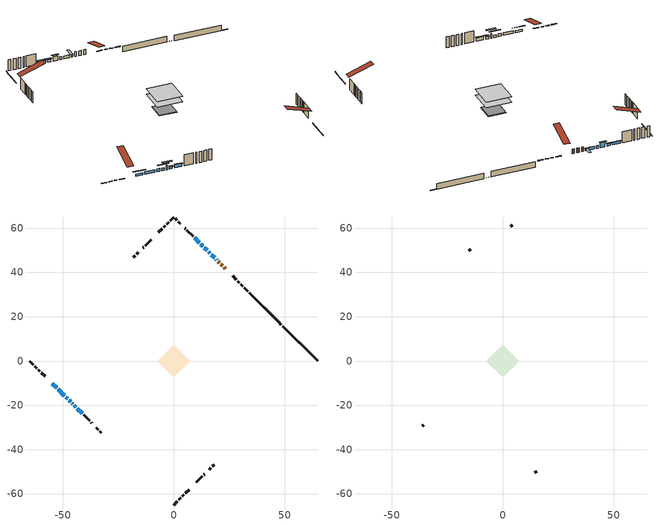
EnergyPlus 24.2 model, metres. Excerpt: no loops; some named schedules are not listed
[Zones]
conditioned space
 floor adiabatic (AdiabaticFloorConstruction): -7.42,0 0,7.42 7.42,0 0,-7.42 z3.88
 floor foundation (Slab1 construction): -5.19,0 0,5.19 5.19,0 0,-5.19 z-1.22
 floor foundation (Slab1 construction 1): -4.97,0 0,4.97 4.97,0 0,-4.97 z-1
 wall outside (RimJoist1 construction): 0,-65 1.6,-63.4 / -65,0 -63.4,-1.6 / 0,65 -1.6,63.4 / 33.51,31.49 31.91,33.09 z1.44:1.74
 wall outside (RimJoist2 construction): 2.26,-62.74 3.25,-61.75 / -62.74,-2.26 -61.75,-3.25 / -2.26,62.74 -3.25,61.75 / 31.26,33.75 30.26,34.74 z1.44:1.74
 wall outside (RimJoist3 construction): 3.91,-61.09 4.62,-60.38 / -61.09,-3.91 -60.38,-4.62 / -3.91,61.09 -4.62,60.38 / 29.6,35.4 28.89,36.11 z1.44:1.74
 wall outside (RimJoist4 construction): 5.28,-59.72 6.95,-58.05 / -59.72,-5.28 -58.05,-6.95 / -5.28,59.72 -6.95,58.05 / 28.24,36.77 26.56,38.44 z1.44:1.74
 wall outside (AdiabaticWallConstruction 1): 23.35,41.65 22.75,42.26 / 22.09,42.91 21.3,43.7 / 20.64,44.36 20.15,44.85 z1.44:3.47
 wall outside (AdiabaticWallConstruction): -54.83,-10.17 -52.86,-12.14 / -47.23,-17.77 -46.54,-18.46 / 11.6,53.4 9.37,55.63 z1.44:2.46; -52.2,-12.8 -49.36,-15.65 / -48.7,-16.3 -47.89,-17.12 / 18.46,46.54 16.98,48.02 / 16.32,48.68 15.76,49.24 z1.44:2.66; 19.49,45.51 19.11,45.89 z1.44:2.33; 15.11,49.89 13.82,51.19 z1.44:3.47; 13.16,51.84 12.26,52.74 z1.44:2.48; -45.89,-19.11 -45.67,-19.33 z1.44:3.32; -45.02,-19.98 -44.15,-20.85 z1.44:2.51; -43.5,-21.5 -41.34,-23.66 z1.44:2.91
 wall outside (Wall1 construction): 10.17,-54.83 12.91,-52.1 / -40.68,-24.32 -37.95,-27.05 / -10.17,54.83 -12.91,52.1 / 8.72,56.28 5.98,59.02 z1.44:6.32
 wall outside (Wall2 construction): 13.56,-51.44 13.9,-51.1 / -37.29,-27.71 -36.96,-28.05 / -13.56,51.44 -13.9,51.1 / 5.32,59.68 4.99,60.01 z1.44:6.32
 wall outside (Wall4 construction): 15.93,-49.07 16.8,-48.21 / -34.92,-30.08 -34.06,-30.95 / -15.93,49.07 -16.8,48.21 / 2.95,62.05 2.09,62.91 z1.44:6.32
 wall outside (Wall5 construction): 17.45,-47.55 18.23,-46.77 / -33.4,-31.6 -32.62,-32.38 / -17.45,47.55 -18.23,46.77 / 1.43,63.57 0.66,64.34 z1.44:6.32
 wall foundation (FoundationWall1 construction): 49.27,15.73,-1.22 49.27,15.73,1.22 63.1,1.91,1.22 63.1,1.91,-1.12 65,0,-1.12 65,0,-1.22
 wall foundation (FoundationWall2 construction): 34.17,30.83,-1 34.17,30.83,1.44 47.17,17.83,1.44 47.17,17.83,-0.97 48.61,16.39,-0.97 48.61,16.39,-1
 window (WindowConstruction): -54.83,-10.17 -52.86,-12.14 z1.44:2.45
 window (WindowConstruction 8): -52.2,-12.8 -49.36,-15.65 z1.44:2.66
 window (WindowConstruction 9): -48.7,-16.3 -47.89,-17.12 z1.44:2.66
 window (WindowConstruction 12): 19.49,45.51 19.11,45.89 z1.44:2.33
 window (WindowConstruction 10): 18.46,46.54 16.98,48.02 z1.44:2.66
 window (WindowConstruction 11): 16.32,48.68 15.77,49.24 z1.44:2.66
 window (WindowConstruction 1): -47.23,-17.77 -46.55,-18.46 z1.44:2.45
 window (WindowConstruction 2): 15.11,49.89 13.82,51.19 z1.44:3.47
 window (WindowConstruction 3): 13.16,51.84 12.26,52.74 z1.44:2.48
 window (WindowConstruction 4): 11.6,53.4 9.37,55.63 z1.44:2.45
 window (WindowConstruction 7): -45.89,-19.11 -45.67,-19.33 z1.44:3.32
 window (WindowConstruction 5): -45.02,-19.99 -44.15,-20.85 z1.44:2.51
 window (WindowConstruction 6): -43.5,-21.5 -41.34,-23.66 z1.44:2.91
 door (Door): 23.35,41.66 22.75,42.26 z1.44:3.47
 door (Door 1): 22.09,42.91 21.3,43.7 z1.44:3.47
 door (Door 2): 20.64,44.36 20.15,44.85 z1.44:3.47
 ceiling adiabatic (AdiabaticFloorConstruction): 0,-7.42 7.42,0 0,7.42 -7.42,0 z3.88
attic - vented
 floor to conditioned space (Floor1 construction Reversed): -7.42,0 0,7.42 7.42,0 0,-7.42 z6.32
 wall outside (Wall3 construction): 14.55,-50.45 15.28,-49.73 / -36.3,-28.7 -35.58,-29.43 / -14.55,50.45 -15.28,49.73 / 4.33,60.67 3.61,61.39 z1.44:6.32
 roof outside (Roof1 construction): 9.51,-55.49,6.32 2.29,-48.27,9.72 0.38,-50.17,9.72 7.61,-57.39,6.32; -55.49,-9.51,6.32 -48.27,-2.29,9.72 -50.17,-0.38,9.72 -57.39,-7.61,6.32; -9.51,55.49,6.32 -2.29,48.27,9.72 -0.38,50.17,9.72 -7.61,57.39,6.32; 24,41,6.32 16.78,33.78,9.72 18.68,31.87,9.72 25.91,39.09,6.32
shading: -52,-13.01 -55.7,-9.31 -55.91,-9.52 -52.21,-13.22 z3.67; 18.9,46.1 19.7,45.3 22.29,47.89 21.49,48.69 z2.63; -45.25,-19.75 -48.52,-16.48 -48.73,-16.69 -45.46,-19.96 z4.28; 13.49,51.51 15.43,49.57 15.87,50 13.92,51.94 z3.93; 12.05,52.95 13.37,51.63 13.8,52.06 12.48,53.38 z2.78; 9.16,55.84 11.81,53.19 12.25,53.62 9.59,56.27 z2.75; -44.38,-20.62 -47.18,-17.82 -47.83,-18.46 -45.02,-21.27 z5.15; -43.99,-21.01 -45.18,-19.82 -45.82,-20.47 -44.64,-21.65 z2.74; -41.29,-23.72 -43.55,-21.45 -43.88,-21.77 -41.61,-24.04 z2.99
[Building]
Building 1: Terrain=Suburbs
[Site:Location]
Halifax Intl AP_NS: Latitude {deg}=44.88; Longitude {deg}=-63.51; Time Zone {hr}=-4; Elevation {m}=145; Keep Site Location Information=Yes
[Site:GroundTemperature:Shallow]
3.15511, 1.33576, 1.19006, 2.05344, 5.51939, 8.9692, 11.96, 13.8546, 14.0156, 12.4746, 9.56009, 6.2161
[Site:WaterMainsTemperature]
Calculation Method=Schedule; Temperature Schedule=mains temperature schedule
[Material] Roughness=Rough; Thermal Absorptance=0.9
Name | Thickness {m} | Conductivity {W/m-K} | Density {kg/m3} | Specific Heat {J/kg-K} | Solar Absorptance | Visible Absorptance
asphalt or fiberglass shingles | 0.00635 | 0.162714 | 1121.4 | 1465.45 | 0.4 | 0.4
ceiling loosefill ins | 0.169333 | 0.0480833 | 16.02 | 1046.75 | 0.7 | 0.7
ceiling stud and cavity | 0.1397 | 1.22051 | 65.682 | 1177.47 | 0.7 | 0.7
concrete 4.0 in. | 0.1016 | 1.803125 | 2242.8 | 837.4 | 0.7 | 0.7
concrete 8.0 in. | 0.2032 | 1.803125 | 2242.8 | 837.4 | 0.7 | 0.7
door material | 0.04445 | 0.188738 | 512.64 | 1214.23 | 0.7 | 0.7
door material 1 | 0.04445 | 0.053851 | 512.64 | 1214.23 | 0.7 | 0.7
exterior vertical ins | 0.000954181 | 0.029427 | 32.04 | 1214.23 | 0.7 | 0.7
floor covering | 0.0127 | 0.0433444 | 54.468 | 1339.84 | 0.6 | 0.6
floor rigid ins; wall rigid ins 1 | 0.512978 | 0.029427 | 32.04 | 1214.23 | 0.7 | 0.7
floor stud and cavity | 0.1397 | 1.75129 | 37.0049 | 1207.88 | 0.7 | 0.7
furniture material conditioned space 1 | 0.1524 | 0.115458 | 640.8 | 1214.23 | 0.6 | 0.6
gypsum board | 0.0127 | 0.160291 | 801 | 837.4 | 0.6 | 0.6
osb sheathing 0.5 in. | 0.0127 | 0.115458 | 512.64 | 1214.23 | 0.7 | 0.7
osb sheathing 0.75 in. | 0.01905 | 0.115458 | 512.64 | 1214.23 | 0.7 | 0.7
osb sheathing 2.0 in. | 0.0508 | 0.115458 | 512.64 | 1214.23 | 0.7 | 0.7
rim joist rigid ins; wall rigid ins | 0.051816 | 0.029427 | 32.04 | 1214.23 | 0.7 | 0.7
rim joist rigid ins 1 | 0.103632 | 0.029427 | 32.04 | 1214.23 | 0.7 | 0.7
rim joist stud and cavity | 0.0508 | 0.0338385 | 125.044 | 1163.47 | 0.6 | 0.6
rim joist stud and cavity 1 | 0.0508 | 0.295655 | 125.044 | 1163.47 | 0.6 | 0.6
rim joist stud and cavity 2 | 0.0508 | 0.0604087 | 125.044 | 1163.47 | 0.6 | 0.6
rim joist stud and cavity 3 | 0.0508 | 0.281244 | 125.044 | 1163.47 | 0.6 | 0.6
wall stud and cavity | 0.1397 | 0.461292 | 139.0536 | 1170.24 | 0.7 | 0.7
wall stud and cavity 1 | 0.1397 | 0.0877637 | 139.0536 | 1170.24 | 0.7 | 0.7
wall stud and cavity 2 | 0.0889 | 6.1454 | 50.32683 | 1063.81 | 0.6 | 0.6
wall stud and cavity 3 | 0.1397 | 0.157039 | 139.0536 | 1170.24 | 0.7 | 0.7
wall stud and cavity 4 | 0.1397 | 0.117711 | 139.0536 | 1170.24 | 0.7 | 0.7
wall stud and cavity 5 | 0.0889 | 0.380278 | 52.3479 | 1209.89 | 0.7 | 0.7
wall stud and cavity 6 | 0.0889 | 0.391764 | 83.0341 | 1211.67 | 0.7 | 0.7
wood siding | 0.0254 | 0.102417 | 544.68 | 1172.36 | 0.4 | 0.4
wood siding 1 | 0.00254 | 0.102417 | 544.68 | 1172.36 | 0.4 | 0.4
wood siding 2; wood siding 3; wood siding 4 | 0.0254 | 0.102417 | 544.68 | 1172.36 | 0.7 | 0.7
[WindowMaterial:SimpleGlazingSystem]
Name | U-Factor {W/m2-K} | Solar Heat Gain Coefficient
WindowMaterial | 2.15083 | 0.59
WindowMaterial 1 | 2.21101 | 0.53
WindowMaterial 10 | 4.59918 | 0.62
WindowMaterial 11 | 4.894436 | 0.6
WindowMaterial 12 | 2.992306 | 0.59
WindowMaterial 2 | 1.84421 | 0.65
WindowMaterial 3 | 2.94177 | 0.59
WindowMaterial 4 | 2.17524 | 0.56
WindowMaterial 5 | 2.927009 | 0.66
WindowMaterial 6 | 2.881585 | 0.7
WindowMaterial 7 | 3.06271 | 0.54
WindowMaterial 8 | 4.22614 | 0.65
WindowMaterial 9 | 4.52877 | 0.63
[Construction]
AdiabaticFloorConstruction: floor stud and cavity, floor rigid ins, osb sheathing 0.75 in., floor covering
AdiabaticWallConstruction: wood siding 3, wall rigid ins 1, wall stud and cavity 5, gypsum board
AdiabaticWallConstruction 1: wood siding 4, wall rigid ins 1, wall stud and cavity 5, gypsum board
Door: door material
Door 1; Door 2: door material 1
Floor1 construction Reversed: gypsum board, ceiling stud and cavity, ceiling loosefill ins
FoundationWall1 construction; FoundationWall2 construction: concrete 8.0 in.
furniture construction conditioned space 1: furniture material conditioned space 1
PartitionWallConstruction: gypsum board, wall stud and cavity 6, gypsum board
RimJoist1 construction: wood siding 2, rim joist rigid ins, osb sheathing 2.0 in., rim joist stud and cavity
RimJoist2 construction: wood siding 2, rim joist rigid ins 1, osb sheathing 2.0 in., rim joist stud and cavity 1
RimJoist3 construction: wood siding 2, rim joist rigid ins 1, osb sheathing 2.0 in., rim joist stud and cavity 2
RimJoist4 construction: wood siding 2, rim joist rigid ins 1, osb sheathing 2.0 in., rim joist stud and cavity 3
Roof1 construction: asphalt or fiberglass shingles
Slab1 construction; Slab1 construction 1: concrete 4.0 in.
Wall1 construction: wood siding, wall rigid ins, osb sheathing 0.5 in., wall stud and cavity, gypsum board
Wall2 construction: wood siding, osb sheathing 0.5 in., wall stud and cavity 1, gypsum board
Wall3 construction: wood siding 1, wall stud and cavity 2
Wall4 construction: wood siding, wall rigid ins, osb sheathing 0.5 in., wall stud and cavity 3, gypsum board
Wall5 construction: wood siding, wall rigid ins, osb sheathing 0.5 in., wall stud and cavity 4, gypsum board
WindowConstruction: WindowMaterial
WindowConstruction 1: WindowMaterial 1
WindowConstruction 10: WindowMaterial 10
WindowConstruction 11: WindowMaterial 11
WindowConstruction 12: WindowMaterial 12
WindowConstruction 2: WindowMaterial 2
WindowConstruction 3: WindowMaterial 3
WindowConstruction 4: WindowMaterial 4
WindowConstruction 5: WindowMaterial 5
WindowConstruction 6: WindowMaterial 6
WindowConstruction 7: WindowMaterial 7
WindowConstruction 8: WindowMaterial 8
WindowConstruction 9: WindowMaterial 9
[Zone] Multiplier=1; Part of Total Floor Area=Yes
Name | Volume {m3}
attic - vented | 60.8048
conditioned space | 541.5
[Space]
Name | Zone | Volume {m3}
attic - vented 1 | attic - vented | 60.8048
conditioned space 1 | conditioned space | 541.5
[ZoneInfiltration:EffectiveLeakageArea]
infil attic - vented 1: Zone or Space=attic - vented 1; Schedule=Always On Discrete; Effective Air Leakage Area {cm2}=3940.3; Stack Coefficient=0.000575912; Wind Coefficient=1.62143e-05
[ZoneMixing]
whole house fan mix: Zone or Space=attic - vented; Schedule=Always On Continuous; Design Flow Rate Calculation Method=Flow/Zone; Design Flow Rate {m3/s}=0; Source Zone or Space=conditioned space
[SurfaceProperty:ExposedFoundationPerimeter] Exposed Perimeter Calculation Method=TotalExposedPerimeter
Name | Total Exposed Perimeter {m}
Slab1 | 22.25
Slab1 1 | 20.422
[InternalMass] Zone or ZoneList=conditioned space; Space or SpaceList=conditioned space 1
Name | Construction | Surface Area {m2}
furniture mass conditioned space 1 | furniture construction conditioned space 1 | 85.3601
partition wall mass | PartitionWallConstruction | 213.4
[Lights]
interior lighting: Zone or ZoneList or Space or SpaceList=conditioned space 1; Schedule=interior lighting schedule; Design Level Calculation Method=LightingLevel; Lighting Level {W}=343.2; Return Air Fraction=0; Fraction Radiant=0.6; Fraction Visible=0.2; Fraction Replaceable=1
[People]
occupants: Zone or ZoneList or Space or SpaceList=conditioned space 1; Number of People Schedule=occupants schedule; Number of People Calculation Method=People; Number of People=3; Fraction Radiant=0.314171; Sensible Heat Fraction=0.56303; Activity Level Schedule=occupants activity schedule; Carbon Dioxide Generation Rate {m3/s-W}=0; Enable ASHRAE 55 Comfort Warnings=No; Mean Radiant Temperature Calculation Type=EnclosureAveraged
[ElectricEquipment] Zone or ZoneList or Space or SpaceList=conditioned space 1; Design Level Calculation Method=EquipmentLevel
Name | Schedule | Design Level {W} | Fraction Latent | Fraction Radiant | Fraction Lost
clothes dryer | clothes dryer schedule | 140.772 | 0.015 | 0.081 | 0.85
clothes washer | clothes washer schedule | 32.1985 | 0.03 | 0.162 | 0.7
cooking range | cooking range schedule | 215.147 | 0.08 | 0.432 | 0.2
dishwasher | dishwasher schedule | 66.8632 | 0.3 | 0.18 | 0.4
fridge | fridge schedule | 72.9452 | 0 | 0.6 | 0
mech vent bath fan 0 | mech vent bath fan 0 schedule | 50.2 | 0 | 0 | 1
mech vent house fan | mech vent house fan schedule | 0 | 0 | 0 | 1
mech vent house fan cfis | mech vent house fan cfis schedule | 0 | 0 | 0 | 0
misc plug loads | misc plug loads schedule | 494.7 | 0.045 | 0.513 | 0.1
whole house fan | Always On Discrete | 0 | 0 | 0 | 1
[OtherEquipment] Zone or ZoneList or Space or SpaceList=conditioned space 1; Design Level Calculation Method=EquipmentLevel
Name | Fuel Type | Schedule | Design Level {W} | Fraction Latent | Fraction Radiant | Fraction Lost
clothes dryer 1 | Electricity | clothes dryer schedule | 0 | 0.015 | 0.081 | 0.85
cooking range 1 | Electricity | cooking range schedule | 0 | 0.08 | 0.432 | 0.2
general water use latent | None | general water use schedule | 62.594 | 1 | 0 | 0
general water use sensible | None | general water use schedule | -61.6891 | 0 | 0.6 | 0
mech vent house fan latent load | None | Always On Discrete | 0 | 1 | 0 | 0
mech vent house fan sensible load | None | Always On Discrete | 0 | 0 | 0 | 0
water heater energy adjustment1 | FuelOilNo2 | Always On Discrete | 0.01 | 0 | 0 | 1
[ZoneInfiltration:DesignFlowRate] Zone or ZoneList or Space or SpaceList=conditioned space 1; Schedule=Always On Discrete; Design Flow Rate Calculation Method=Flow/Zone; Design Flow Rate {m3/s}=0
infil flow; natural vent flow; whole house fan flow
[Foundation:Kiva] Initial Indoor Air Temperature {C}=18; Wall Depth Below Slab {m}=0.2032
Name | Wall Height Above Grade {m} | Custom Block Material Name 1 | Custom Block Depth 1 {m} | Custom Block X Position 1 {m} | Custom Block Z Position 1 {m}
Foundation Kiva 1 | 1.21999 | exterior vertical ins | 2.43998 | 0.2032 | 0
Foundation Kiva 2 | 1.44
[Foundation:Kiva:Settings]
Soil Conductivity {W/m-K}=0.849921; Soil Density {kg/m3}=1842.3; Soil Specific Heat {J/kg-K}=418.7; Ground Solar Absorptivity=0.9; Ground Thermal Absorptivity=0.9; Ground Surface Roughness {m}=0.03; Far-Field Width {m}=40; Deep-Ground Boundary Condition=ZeroFlux; Deep-Ground Depth {m}=40; Minimum Cell Dimension {m}=0.2; Maximum Cell Growth Coefficient=3; Simulation Timestep=Timestep
[Exterior:Lights]
exterior lighting: Schedule=exterior lighting schedule; Design Level {W}=75.6
[Schedule:Constant]
Name | Hourly Value
Always On Continuous; mech vent house fan schedule; mech vent house fan cfis schedule; Always On Discrete | 1
occupants activity schedule | 117.228
fridge schedule | 0
[Schedule:Week:Daily]
interior lighting schedule Week Rule - Jan1-Jan27: interior lighting schedule day, interior lighting schedule day, interior lighting schedule day, interior lighting schedule day, interior lighting schedule day, interior lighting schedule day, interior lighting schedule day, interior lighting schedule default day, interior lighting schedule default day, interior lighting schedule default day, interior lighting schedule default day, interior lighting schedule default day
interior lighting schedule Week Rule - Jan28-Feb3: interior lighting schedule day, interior lighting schedule day, interior lighting schedule day, interior lighting schedule day, interior lighting schedule day 1, interior lighting schedule day 1, interior lighting schedule day 1, interior lighting schedule default day, interior lighting schedule default day, interior lighting schedule default day, interior lighting schedule default day, interior lighting schedule default day
interior lighting schedule Week Rule - Feb4-Feb24: interior lighting schedule day 1, interior lighting schedule day 1, interior lighting schedule day 1, interior lighting schedule day 1, interior lighting schedule day 1, interior lighting schedule day 1, interior lighting schedule day 1, interior lighting schedule default day, interior lighting schedule default day, interior lighting schedule default day, interior lighting schedule default day, interior lighting schedule default day
interior lighting schedule Week Rule - Feb25-Mar3: interior lighting schedule day 1, interior lighting schedule day 1, interior lighting schedule day 1, interior lighting schedule day 1, interior lighting schedule day 2, interior lighting schedule day 2, interior lighting schedule day 2, interior lighting schedule default day, interior lighting schedule default day, interior lighting schedule default day, interior lighting schedule default day, interior lighting schedule default day
interior lighting schedule Week Rule - Mar4-Mar31: interior lighting schedule day 2, interior lighting schedule day 2, interior lighting schedule day 2, interior lighting schedule day 2, interior lighting schedule day 2, interior lighting schedule day 2, interior lighting schedule day 2, interior lighting schedule default day, interior lighting schedule default day, interior lighting schedule default day, interior lighting schedule default day, interior lighting schedule default day
interior lighting schedule Week Rule - Apr1-Apr28: interior lighting schedule day 3, interior lighting schedule day 3, interior lighting schedule day 3, interior lighting schedule day 3, interior lighting schedule day 3, interior lighting schedule day 3, interior lighting schedule day 3, interior lighting schedule default day, interior lighting schedule default day, interior lighting schedule default day, interior lighting schedule default day, interior lighting schedule default day
interior lighting schedule Week Rule - Apr29-May5: interior lighting schedule day 3, interior lighting schedule day 3, interior lighting schedule day 4, interior lighting schedule day 4, interior lighting schedule day 4, interior lighting schedule day 4, interior lighting schedule day 4, interior lighting schedule default day, interior lighting schedule default day, interior lighting schedule default day, interior lighting schedule default day, interior lighting schedule default day
interior lighting schedule Week Rule - May6-May26: interior lighting schedule day 4, interior lighting schedule day 4, interior lighting schedule day 4, interior lighting schedule day 4, interior lighting schedule day 4, interior lighting schedule day 4, interior lighting schedule day 4, interior lighting schedule default day, interior lighting schedule default day, interior lighting schedule default day, interior lighting schedule default day, interior lighting schedule default day
interior lighting schedule Week Rule - May27-Jun2: interior lighting schedule day 4, interior lighting schedule day 4, interior lighting schedule day 4, interior lighting schedule day 4, interior lighting schedule day 4, interior lighting schedule day 5, interior lighting schedule day 5, interior lighting schedule default day, interior lighting schedule default day, interior lighting schedule default day, interior lighting schedule default day, interior lighting schedule default day
interior lighting schedule Week Rule - Jun3-Jun30: interior lighting schedule day 5, interior lighting schedule day 5, interior lighting schedule day 5, interior lighting schedule day 5, interior lighting schedule day 5, interior lighting schedule day 5, interior lighting schedule day 5, interior lighting schedule default day, interior lighting schedule default day, interior lighting schedule default day, interior lighting schedule default day, interior lighting schedule default day
interior lighting schedule Week Rule - Jul1-Jul28: interior lighting schedule day 6, interior lighting schedule day 6, interior lighting schedule day 6, interior lighting schedule day 6, interior lighting schedule day 6, interior lighting schedule day 6, interior lighting schedule day 6, interior lighting schedule default day, interior lighting schedule default day, interior lighting schedule default day, interior lighting schedule default day, interior lighting schedule default day
interior lighting schedule Week Rule - Jul29-Aug4: interior lighting schedule day 6, interior lighting schedule day 6, interior lighting schedule day 6, interior lighting schedule day 7, interior lighting schedule day 7, interior lighting schedule day 7, interior lighting schedule day 7, interior lighting schedule default day, interior lighting schedule default day, interior lighting schedule default day, interior lighting schedule default day, interior lighting schedule default day
interior lighting schedule Week Rule - Aug5-Aug25: interior lighting schedule day 7, interior lighting schedule day 7, interior lighting schedule day 7, interior lighting schedule day 7, interior lighting schedule day 7, interior lighting schedule day 7, interior lighting schedule day 7, interior lighting schedule default day, interior lighting schedule default day, interior lighting schedule default day, interior lighting schedule default day, interior lighting schedule default day
interior lighting schedule Week Rule - Aug26-Sep1: interior lighting schedule day 7, interior lighting schedule day 7, interior lighting schedule day 7, interior lighting schedule day 7, interior lighting schedule day 7, interior lighting schedule day 7, interior lighting schedule day 8, interior lighting schedule default day, interior lighting schedule default day, interior lighting schedule default day, interior lighting schedule default day, interior lighting schedule default day
interior lighting schedule Week Rule - Sep2-Sep29: interior lighting schedule day 8, interior lighting schedule day 8, interior lighting schedule day 8, interior lighting schedule day 8, interior lighting schedule day 8, interior lighting schedule day 8, interior lighting schedule day 8, interior lighting schedule default day, interior lighting schedule default day, interior lighting schedule default day, interior lighting schedule default day, interior lighting schedule default day
interior lighting schedule Week Rule - Sep30-Oct6: interior lighting schedule day 8, interior lighting schedule day 9, interior lighting schedule day 9, interior lighting schedule day 9, interior lighting schedule day 9, interior lighting schedule day 9, interior lighting schedule day 9, interior lighting schedule default day, interior lighting schedule default day, interior lighting schedule default day, interior lighting schedule default day, interior lighting schedule default day
interior lighting schedule Week Rule - Oct7-Oct27: interior lighting schedule day 9, interior lighting schedule day 9, interior lighting schedule day 9, interior lighting schedule day 9, interior lighting schedule day 9, interior lighting schedule day 9, interior lighting schedule day 9, interior lighting schedule default day, interior lighting schedule default day, interior lighting schedule default day, interior lighting schedule default day, interior lighting schedule default day
interior lighting schedule Week Rule - Oct28-Nov3: interior lighting schedule day 9, interior lighting schedule day 9, interior lighting schedule day 9, interior lighting schedule day 9, interior lighting schedule day 10, interior lighting schedule day 10, interior lighting schedule day 10, interior lighting schedule default day, interior lighting schedule default day, interior lighting schedule default day, interior lighting schedule default day, interior lighting schedule default day
interior lighting schedule Week Rule - Nov4-Nov24: interior lighting schedule day 10, interior lighting schedule day 10, interior lighting schedule day 10, interior lighting schedule day 10, interior lighting schedule day 10, interior lighting schedule day 10, interior lighting schedule day 10, interior lighting schedule default day, interior lighting schedule default day, interior lighting schedule default day, interior lighting schedule default day, interior lighting schedule default day
interior lighting schedule Week Rule - Nov25-Dec1: interior lighting schedule day 10, interior lighting schedule day 10, interior lighting schedule day 10, interior lighting schedule day 10, interior lighting schedule day 10, interior lighting schedule day 10, interior lighting schedule day 11, interior lighting schedule default day, interior lighting schedule default day, interior lighting schedule default day, interior lighting schedule default day, interior lighting schedule default day
interior lighting schedule Week Rule - Dec2-Dec31: interior lighting schedule day 11, interior lighting schedule day 11, interior lighting schedule day 11, interior lighting schedule day 11, interior lighting schedule day 11, interior lighting schedule day 11, interior lighting schedule day 11, interior lighting schedule default day, interior lighting schedule default day, interior lighting schedule default day, interior lighting schedule default day, interior lighting schedule default day
occupants schedule Week Rule - Jan1-Dec31: occupants schedule day, occupants schedule day, occupants schedule day, occupants schedule day, occupants schedule day, occupants schedule day, occupants schedule day, occupants schedule default day, occupants schedule default day, occupants schedule default day, occupants schedule default day, occupants schedule default day
clothes dryer schedule Week Rule - Jan1-Dec31: clothes dryer schedule day, clothes dryer schedule day, clothes dryer schedule day, clothes dryer schedule day, clothes dryer schedule day, clothes dryer schedule day, clothes dryer schedule day, clothes dryer schedule default day, clothes dryer schedule default day, clothes dryer schedule default day, clothes dryer schedule default day, clothes dryer schedule default day
clothes washer schedule Week Rule - Jan1-Dec31: clothes washer schedule day, clothes washer schedule day, clothes washer schedule day, clothes washer schedule day, clothes washer schedule day, clothes washer schedule day, clothes washer schedule day, clothes washer schedule default day, clothes washer schedule default day, clothes washer schedule default day, clothes washer schedule default day, clothes washer schedule default day
cooking range schedule Week Rule - Jan1-Dec31: cooking range schedule day, cooking range schedule day, cooking range schedule day, cooking range schedule day, cooking range schedule day, cooking range schedule day, cooking range schedule day, cooking range schedule default day, cooking range schedule default day, cooking range schedule default day, cooking range schedule default day, cooking range schedule default day
dishwasher schedule Week Rule - Jan1-Dec31: dishwasher schedule day, dishwasher schedule day, dishwasher schedule day, dishwasher schedule day, dishwasher schedule day, dishwasher schedule day, dishwasher schedule day, dishwasher schedule default day, dishwasher schedule default day, dishwasher schedule default day, dishwasher schedule default day, dishwasher schedule default day
mech vent bath fan 0 schedule Week Rule - Jan1-Dec31: mech vent bath fan 0 schedule day, mech vent bath fan 0 schedule day, mech vent bath fan 0 schedule day, mech vent bath fan 0 schedule day, mech vent bath fan 0 schedule day, mech vent bath fan 0 schedule day, mech vent bath fan 0 schedule day, mech vent bath fan 0 schedule default day, mech vent bath fan 0 schedule default day, mech vent bath fan 0 schedule default day, mech vent bath fan 0 schedule default day, mech vent bath fan 0 schedule default day
misc plug loads schedule Week Rule - Jan1-Dec31: misc plug loads schedule day, misc plug loads schedule day, misc plug loads schedule day, misc plug loads schedule day, misc plug loads schedule day, misc plug loads schedule day, misc plug loads schedule day, misc plug loads schedule default day, misc plug loads schedule default day, misc plug loads schedule default day, misc plug loads schedule default day, misc plug loads schedule default day
general water use schedule Week Rule - Jan1-Dec31: general water use schedule day, general water use schedule day, general water use schedule day, general water use schedule day, general water use schedule day, general water use schedule day, general water use schedule day, general water use schedule default day, general water use schedule default day, general water use schedule default day, general water use schedule default day, general water use schedule default day
exterior lighting schedule Week Rule - Jan1-Jan27: exterior lighting schedule day, exterior lighting schedule day, exterior lighting schedule day, exterior lighting schedule day, exterior lighting schedule day, exterior lighting schedule day, exterior lighting schedule day, exterior lighting schedule default day, exterior lighting schedule default day, exterior lighting schedule default day, exterior lighting schedule default day, exterior lighting schedule default day
exterior lighting schedule Week Rule - Jan28-Feb3: exterior lighting schedule day, exterior lighting schedule day, exterior lighting schedule day, exterior lighting schedule day, exterior lighting schedule day 1, exterior lighting schedule day 1, exterior lighting schedule day 1, exterior lighting schedule default day, exterior lighting schedule default day, exterior lighting schedule default day, exterior lighting schedule default day, exterior lighting schedule default day
exterior lighting schedule Week Rule - Feb4-Feb24: exterior lighting schedule day 1, exterior lighting schedule day 1, exterior lighting schedule day 1, exterior lighting schedule day 1, exterior lighting schedule day 1, exterior lighting schedule day 1, exterior lighting schedule day 1, exterior lighting schedule default day, exterior lighting schedule default day, exterior lighting schedule default day, exterior lighting schedule default day, exterior lighting schedule default day
exterior lighting schedule Week Rule - Feb25-Mar3: exterior lighting schedule day 1, exterior lighting schedule day 1, exterior lighting schedule day 1, exterior lighting schedule day 1, exterior lighting schedule day 2, exterior lighting schedule day 2, exterior lighting schedule day 2, exterior lighting schedule default day, exterior lighting schedule default day, exterior lighting schedule default day, exterior lighting schedule default day, exterior lighting schedule default day
exterior lighting schedule Week Rule - Mar4-Mar31: exterior lighting schedule day 2, exterior lighting schedule day 2, exterior lighting schedule day 2, exterior lighting schedule day 2, exterior lighting schedule day 2, exterior lighting schedule day 2, exterior lighting schedule day 2, exterior lighting schedule default day, exterior lighting schedule default day, exterior lighting schedule default day, exterior lighting schedule default day, exterior lighting schedule default day
exterior lighting schedule Week Rule - Apr1-Apr28: exterior lighting schedule day 3, exterior lighting schedule day 3, exterior lighting schedule day 3, exterior lighting schedule day 3, exterior lighting schedule day 3, exterior lighting schedule day 3, exterior lighting schedule day 3, exterior lighting schedule default day, exterior lighting schedule default day, exterior lighting schedule default day, exterior lighting schedule default day, exterior lighting schedule default day
exterior lighting schedule Week Rule - Apr29-May5: exterior lighting schedule day 3, exterior lighting schedule day 3, exterior lighting schedule day 4, exterior lighting schedule day 4, exterior lighting schedule day 4, exterior lighting schedule day 4, exterior lighting schedule day 4, exterior lighting schedule default day, exterior lighting schedule default day, exterior lighting schedule default day, exterior lighting schedule default day, exterior lighting schedule default day
exterior lighting schedule Week Rule - May6-May26: exterior lighting schedule day 4, exterior lighting schedule day 4, exterior lighting schedule day 4, exterior lighting schedule day 4, exterior lighting schedule day 4, exterior lighting schedule day 4, exterior lighting schedule day 4, exterior lighting schedule default day, exterior lighting schedule default day, exterior lighting schedule default day, exterior lighting schedule default day, exterior lighting schedule default day
exterior lighting schedule Week Rule - May27-Jun2: exterior lighting schedule day 4, exterior lighting schedule day 4, exterior lighting schedule day 4, exterior lighting schedule day 4, exterior lighting schedule day 4, exterior lighting schedule day 5, exterior lighting schedule day 5, exterior lighting schedule default day, exterior lighting schedule default day, exterior lighting schedule default day, exterior lighting schedule default day, exterior lighting schedule default day
exterior lighting schedule Week Rule - Jun3-Jun30: exterior lighting schedule day 5, exterior lighting schedule day 5, exterior lighting schedule day 5, exterior lighting schedule day 5, exterior lighting schedule day 5, exterior lighting schedule day 5, exterior lighting schedule day 5, exterior lighting schedule default day, exterior lighting schedule default day, exterior lighting schedule default day, exterior lighting schedule default day, exterior lighting schedule default day
exterior lighting schedule Week Rule - Jul1-Jul28: exterior lighting schedule day 6, exterior lighting schedule day 6, exterior lighting schedule day 6, exterior lighting schedule day 6, exterior lighting schedule day 6, exterior lighting schedule day 6, exterior lighting schedule day 6, exterior lighting schedule default day, exterior lighting schedule default day, exterior lighting schedule default day, exterior lighting schedule default day, exterior lighting schedule default day
exterior lighting schedule Week Rule - Jul29-Aug4: exterior lighting schedule day 6, exterior lighting schedule day 6, exterior lighting schedule day 6, exterior lighting schedule day 7, exterior lighting schedule day 7, exterior lighting schedule day 7, exterior lighting schedule day 7, exterior lighting schedule default day, exterior lighting schedule default day, exterior lighting schedule default day, exterior lighting schedule default day, exterior lighting schedule default day
exterior lighting schedule Week Rule - Aug5-Aug25: exterior lighting schedule day 7, exterior lighting schedule day 7, exterior lighting schedule day 7, exterior lighting schedule day 7, exterior lighting schedule day 7, exterior lighting schedule day 7, exterior lighting schedule day 7, exterior lighting schedule default day, exterior lighting schedule default day, exterior lighting schedule default day, exterior lighting schedule default day, exterior lighting schedule default day
[Schedule:Year]
interior lighting schedule: interior lighting schedule Week Rule - Jan1-Jan27, 1, 1, 1, 27, interior lighting schedule Week Rule - Jan28-Feb3, 1, 28, 2, 3, interior lighting schedule Week Rule - Feb4-Feb24, 2, 4, 2, 24, interior lighting schedule Week Rule - Feb25-Mar3, 2, 25, 3, 3, interior lighting schedule Week Rule - Mar4-Mar31, 3, 4, 3, 31, interior lighting schedule Week Rule - Apr1-Apr28, 4, 1, 4, 28, interior lighting schedule Week Rule - Apr29-May5, 4, 29, 5, 5, interior lighting schedule Week Rule - May6-May26, 5, 6, 5, 26, interior lighting schedule Week Rule - May27-Jun2, 5, 27, 6, 2, interior lighting schedule Week Rule - Jun3-Jun30, 6, 3, 6, 30, interior lighting schedule Week Rule - Jul1-Jul28, 7, 1, 7, 28, interior lighting schedule Week Rule - Jul29-Aug4, 7, 29, 8, 4, interior lighting schedule Week Rule - Aug5-Aug25, 8, 5, 8, 25, interior lighting schedule Week Rule - Aug26-Sep1, 8, 26, 9, 1, interior lighting schedule Week Rule - Sep2-Sep29, 9, 2, 9, 29, interior lighting schedule Week Rule - Sep30-Oct6, 9, 30, 10, 6, interior lighting schedule Week Rule - Oct7-Oct27, 10, 7, 10, 27, interior lighting schedule Week Rule - Oct28-Nov3, 10, 28, 11, 3, interior lighting schedule Week Rule - Nov4-Nov24, 11, 4, 11, 24, interior lighting schedule Week Rule - Nov25-Dec1, 11, 25, 12, 1, interior lighting schedule Week Rule - Dec2-Dec31, 12, 2, 12, 31
occupants schedule: occupants schedule Week Rule - Jan1-Dec31, 1, 1, 12, 31
clothes dryer schedule: clothes dryer schedule Week Rule - Jan1-Dec31, 1, 1, 12, 31
clothes washer schedule: clothes washer schedule Week Rule - Jan1-Dec31, 1, 1, 12, 31
cooking range schedule: cooking range schedule Week Rule - Jan1-Dec31, 1, 1, 12, 31
dishwasher schedule: dishwasher schedule Week Rule - Jan1-Dec31, 1, 1, 12, 31
mech vent bath fan 0 schedule: mech vent bath fan 0 schedule Week Rule - Jan1-Dec31, 1, 1, 12, 31
misc plug loads schedule: misc plug loads schedule Week Rule - Jan1-Dec31, 1, 1, 12, 31
general water use schedule: general water use schedule Week Rule - Jan1-Dec31, 1, 1, 12, 31
exterior lighting schedule: exterior lighting schedule Week Rule - Jan1-Jan27, 1, 1, 1, 27, exterior lighting schedule Week Rule - Jan28-Feb3, 1, 28, 2, 3, exterior lighting schedule Week Rule - Feb4-Feb24, 2, 4, 2, 24, exterior lighting schedule Week Rule - Feb25-Mar3, 2, 25, 3, 3, exterior lighting schedule Week Rule - Mar4-Mar31, 3, 4, 3, 31, exterior lighting schedule Week Rule - Apr1-Apr28, 4, 1, 4, 28, exterior lighting schedule Week Rule - Apr29-May5, 4, 29, 5, 5, exterior lighting schedule Week Rule - May6-May26, 5, 6, 5, 26, exterior lighting schedule Week Rule - May27-Jun2, 5, 27, 6, 2, exterior lighting schedule Week Rule - Jun3-Jun30, 6, 3, 6, 30, exterior lighting schedule Week Rule - Jul1-Jul28, 7, 1, 7, 28, exterior lighting schedule Week Rule - Jul29-Aug4, 7, 29, 8, 4, exterior lighting schedule Week Rule - Aug5-Aug25, 8, 5, 8, 25, exterior lighting schedule Week Rule - Aug26-Sep1, 8, 26, 9, 1, exterior lighting schedule Week Rule - Sep2-Sep29, 9, 2, 9, 29, exterior lighting schedule Week Rule - Sep30-Oct6, 9, 30, 10, 6, exterior lighting schedule Week Rule - Oct7-Oct27, 10, 7, 10, 27, exterior lighting schedule Week Rule - Oct28-Nov3, 10, 28, 11, 3, exterior lighting schedule Week Rule - Nov4-Nov24, 11, 4, 11, 24, exterior lighting schedule Week Rule - Nov25-Dec1, 11, 25, 12, 1, exterior lighting schedule Week Rule - Dec2-Dec31, 12, 2, 12, 31
[Schedule:Compact]
mains temperature schedule: Through: 01/01, For: AllDays, Until: 24:00, 7.41, Through: 01/02, For: AllDays, Until: 24:00, 7.34833, Through: 01/03, For: AllDays, Until: 24:00, 7.28778, Through: 01/04, For: AllDays, Until: 24:00, 7.22889, Through: 01/05, For: AllDays, Until: 24:00, 7.17056, Through: 01/06, For: AllDays, Until: 24:00, 7.11333, Through: 01/07, For: AllDays, Until: 24:00, 7.05722, Through: 01/08, For: AllDays, Until: 24:00, 7.00167, Through: 01/09, For: AllDays, Until: 24:00, 6.94778, Through: 01/10, For: AllDays, Until: 24:00, 6.895, Through: 01/11, For: AllDays, Until: 24:00, 6.84333, Through: 01/12, For: AllDays, Until: 24:00, 6.79278, Through: 01/13, For: AllDays, Until: 24:00, 6.74389, Through: 01/14, For: AllDays, Until: 24:00, 6.69556, Through: 01/15, For: AllDays, Until: 24:00, 6.64889, Through: 01/16, For: AllDays, Until: 24:00, 6.60278, Through: 01/17, For: AllDays, Until: 24:00, 6.55833, Through: 01/18, For: AllDays, Until: 24:00, 6.515, Through: 01/19, For: AllDays, Until: 24:00, 6.47333, Through: 01/20, For: AllDays, Until: 24:00, 6.43278, Through: 01/21, For: AllDays, Until: 24:00, 6.39333, Through: 01/22, For: AllDays, Until: 24:00, 6.355, Through: 01/23, For: AllDays, Until: 24:00, 6.31833, Through: 01/24, For: AllDays, Until: 24:00, 6.28278, Through: 01/25, For: AllDays, Until: 24:00, 6.24889, Through: 01/26, For: AllDays, Until: 24:00, 6.21611, Through: 01/27, For: AllDays, Until: 24:00, 6.18444, Through: 01/28, For: AllDays, Until: 24:00, 6.15444, Through: 01/29, For: AllDays, Until: 24:00, 6.12556, Through: 01/30, For: AllDays, Until: 24:00, 6.09833, Through: 01/31, For: AllDays, Until: 24:00, 6.07222, Through: 02/01, For: AllDays, Until: 24:00, 6.04778, Through: 02/02, For: AllDays, Until: 24:00, 6.02444, Through: 02/03, For: AllDays, Until: 24:00, 6.00278, Through: 02/04, For: AllDays, Until: 24:00, 5.98222, Through: 02/05, For: AllDays, Until: 24:00, 5.96333, Through: 02/06, For: AllDays, Until: 24:00, 5.94556, Through: 02/07, For: AllDays, Until: 24:00, 5.92944, Through: 02/08, For: AllDays, Until: 24:00, 5.915, Through: 02/09, For: AllDays, Until: 24:00, 5.90167, Through: 02/10, For: AllDays, Until: 24:00, 5.89, Through: 02/11, For: AllDays, Until: 24:00, 5.87944, Through: 02/12, For: AllDays, Until: 24:00, 5.87056, Through: 02/13, For: AllDays, Until: 24:00, 5.86333, Through: 02/14, For: AllDays, Until: 24:00, 5.85722, Through: 02/15, For: AllDays, Until: 24:00, 5.85278, Through: 02/16, For: AllDays, Until: 24:00, 5.84944, Through: 02/17, For: AllDays, Until: 24:00, 5.84833, Through: 02/18, For: AllDays, Until: 24:00, 5.84778, Through: 02/19, For: AllDays, Until: 24:00, 5.84944, Through: 02/20, For: AllDays, Until: 24:00, 5.85167, Through: 02/21, For: AllDays, Until: 24:00, 5.85611, Through: 02/22, For: AllDays, Until: 24:00, 5.86167, Through: 02/23, For: AllDays, Until: 24:00, 5.86889, Through: 02/24, For: AllDays, Until: 24:00, 5.87722, Through: 02/25, For: AllDays, Until: 24:00, 5.88722, Through: 02/26, For: AllDays, Until: 24:00, 5.89889, Through: 02/27, For: AllDays, Until: 24:00, 5.91167, Through: 02/28, For: AllDays, Until: 24:00, 5.92611, Through: 03/01, For: AllDays, Until: 24:00, 5.94222, Through: 03/02, For: AllDays, Until: 24:00, 5.95944, Through: 03/03, For: AllDays, Until: 24:00, 5.97778, Through: 03/04, For: AllDays, Until: 24:00, 5.99778, Through: 03/05, For: AllDays, Until: 24:00, 6.01944, Through: 03/06, For: AllDays, Until: 24:00, 6.04222, Through: 03/07, For: AllDays, Until: 24:00, 6.06667, Through: 03/08, For: AllDays, Until: 24:00, 6.09222, Through: 03/09, For: AllDays, Until: 24:00, 6.11944, Through: 03/10, For: AllDays, Until: 24:00, 6.14778, Through: 03/11, For: AllDays, Until: 24:00, 6.17722, Through: 03/12, For: AllDays, Until: 24:00, 6.20833, Through: 03/13, For: AllDays, Until: 24:00, 6.24111, Through: 03/14, For: AllDays, Until: 24:00, 6.275, Through: 03/15, For: AllDays, Until: 24:00, 6.31, Through: 03/16, For: AllDays, Until: 24:00, 6.34667, Through: 03/17, For: AllDays, Until: 24:00, 6.38444, Through: 03/18, For: AllDays, Until: 24:00, 6.42333, Through: 03/19, For: AllDays, Until: 24:00, 6.46389, Through: 03/20, For: AllDays, Until: 24:00, 6.50556, Through: 03/21, For: AllDays, Until: 24:00, 6.54833, Through: 03/22, For: AllDays, Until: 24:00, 6.59278, Through: 03/23, For: AllDays, Until: 24:00, 6.63833, Through: 03/24, For: AllDays, Until: 24:00, 6.685, Through: 03/25, For: AllDays, Until: 24:00, 6.73278, Through: 03/26, For: AllDays, Until: 24:00, 6.78167, Through: 03/27, For: AllDays, Until: 24:00, 6.83167, Through: 03/28, For: AllDays, Until: 24:00, 6.88333, Through: 03/29, For: AllDays, Until: 24:00, 6.93611, Through: 03/30, For: AllDays, Until: 24:00, 6.98944, Through: 03/31, For: AllDays, Until: 24:00, 7.04444, Through: 04/01, For: AllDays, Until: 24:00, 7.1, Through: 04/02, For: AllDays, Until: 24:00, 7.15722, Through: 04/03, For: AllDays, Until: 24:00, 7.21556, Through: 04/04, For: AllDays, Until: 24:00, 7.27444, Through: 04/05, For: AllDays, Until: 24:00, 7.33444, Through: 04/06, For: AllDays, Until: 24:00, 7.39556, Through: 04/07, For: AllDays, Until: 24:00, 7.45778, Through: 04/08, For: AllDays, Until: 24:00, 7.52111, Through: 04/09, For: AllDays, Until: 24:00, 7.585, Through: 04/10, For: AllDays, Until: 24:00, 7.65, Through: 04/11, For: AllDays, Until: 24:00, 7.71611, Through: 04/12, For: AllDays, Until: 24:00, 7.78333, Through: 04/13, For: AllDays, Until: 24:00, 7.85111, Through: 04/14, For: AllDays, Until: 24:00, 7.91944, Through: 04/15, For: AllDays, Until: 24:00, 7.98889, Through: 04/16, For: AllDays, Until: 24:00, 8.05944, Through: 04/17, For: AllDays, Until: 24:00, 8.13056, Through: 04/18, For: AllDays, Until: 24:00, 8.20222, Through: 04/19, For: AllDays, Until: 24:00, 8.275, Through: 04/20, For: AllDays, Until: 24:00, 8.34833, Through: 04/21, For: AllDays, Until: 24:00, 8.42222, Through: 04/22, For: AllDays, Until: 24:00, 8.49722, Through: 04/23, For: AllDays, Until: 24:00, 8.57278, Through: 04/24, For: AllDays, Until: 24:00, 8.64889, Through: 04/25, For: AllDays, Until: 24:00, 8.72556, Through: 04/26, For: AllDays, Until: 24:00, 8.80278, Through: 04/27, For: AllDays, Until: 24:00, 8.88111, Through: 04/28, For: AllDays, Until: 24:00, 8.95944, Through: 04/29, For: AllDays, Until: 24:00, 9.03833, Through: 04/30, For: AllDays, Until: 24:00, 9.11778, Through: 05/01, For: AllDays, Until: 24:00, 9.19778, Through: 05/02, For: AllDays, Until: 24:00, 9.27833, Through: 05/03, For: AllDays, Until: 24:00, 9.35944, Through: 05/04, For: AllDays, Until: 24:00, 9.44056, Through: 05/05, For: AllDays, Until: 24:00, 9.52278, Through: 05/06, For: AllDays, Until: 24:00, 9.60444, Through: 05/07, For: AllDays, Until: 24:00, 9.68722, Through: 05/08, For: AllDays, Until: 24:00, 9.77, Through: 05/09, For: AllDays, Until: 24:00, 9.85278, Through: 05/10, For: AllDays, Until: 24:00, 9.93611, Through: 05/11, For: AllDays, Until: 24:00, 10.02, Through: 05/12, For: AllDays, Until: 24:00, 10.1039, Through: 05/13, For: AllDays, Until: 24:00, 10.1878, Through: 05/14, For: AllDays, Until: 24:00, 10.2722, Through: 05/15, For: AllDays, Until: 24:00, 10.3561, Through: 05/16, For: AllDays, Until: 24:00, 10.4406, Through: 05/17, For: AllDays, Until: 24:00, 10.5256, Through: 05/18, For: AllDays, Until: 24:00, 10.61, Through: 05/19, For: AllDays, Until: 24:00, 10.6944, Through: 05/20, For: AllDays, Until: 24:00, 10.7794, Through: 05/21, For: AllDays, Until: 24:00, 10.8639, Through: 05/22, For: AllDays, Until: 24:00, 10.9489, Through: 05/23, For: AllDays, Until: 24:00, 11.0333, Through: 05/24, For: AllDays, Until: 24:00, 11.1178, Through: 05/25, For: AllDays, Until: 24:00, 11.2022, Through: 05/26, For: AllDays, Until: 24:00, 11.2867, Through: 05/27, For: AllDays, Until: 24:00, 11.3711, Through: 05/28, For: AllDays, Until: 24:00, 11.455, Through: 05/29, For: AllDays, Until: 24:00, 11.5389, Through: 05/30, For: AllDays, Until: 24:00, 11.6222, Through: 05/31, For: AllDays, Until: 24:00, 11.7056, Through: 06/01, For: AllDays, Until: 24:00, 11.7883, Through: 06/02, For: AllDays, Until: 24:00, 11.8711, Through: 06/03, For: AllDays, Until: 24:00, 11.9539, Through: 06/04, For: AllDays, Until: 24:00, 12.0356, Through: 06/05, For: AllDays, Until: 24:00, 12.1172, Through: 06/06, For: AllDays, Until: 24:00, 12.1989, Through: 06/07, For: AllDays, Until: 24:00, 12.2794, Through: 06/08, For: AllDays, Until: 24:00, 12.36, Through: 06/09, For: AllDays, Until: 24:00, 12.44, Through: 06/10, For: AllDays, Until: 24:00, 12.5194, Through: 06/11, For: AllDays, Until: 24:00, 12.5983, Through: 06/12, For: AllDays, Until: 24:00, 12.6767, Through: 06/13, For: AllDays, Until: 24:00, 12.7544, Through: 06/14, For: AllDays, Until: 24:00, 12.8317, Through: 06/15, For: AllDays, Until: 24:00, 12.9083, Through: 06/16, For: AllDays, Until: 24:00, 12.9844, Through: 06/17, For: AllDays, Until: 24:00, 13.0594, Through: 06/18, For: AllDays, Until: 24:00, 13.1344, Through: 06/19, For: AllDays, Until: 24:00, 13.2083, Through: 06/20, For: AllDays, Until: 24:00, 13.2811, Through: 06/21, For: AllDays, Until: 24:00, 13.3539, Through: 06/22, For: AllDays, Until: 24:00, 13.4256, Through: 06/23, For: AllDays, Until: 24:00, 13.4967, Through: 06/24, For: AllDays, Until: 24:00, 13.5667, Through: 06/25, For: AllDays, Until: 24:00, 13.6361, Through: 06/26, For: AllDays, Until: 24:00, 13.7044, Through: 06/27, For: AllDays, Until: 24:00, 13.7717, Through: 06/28, For: AllDays, Until: 24:00, 13.8389, Through: 06/29, For: AllDays, Until: 24:00, 13.9044, Through: 06/30, For: AllDays, Until: 24:00, 13.9694, Through: 07/01, For: AllDays, Until: 24:00, 14.0333, Through: 07/02, For: AllDays, Until: 24:00, 14.0961, Through: 07/03, For: AllDays, Until: 24:00, 14.1583, Through: 07/04, For: AllDays, Until: 24:00, 14.2189, Through: 07/05, For: AllDays, Until: 24:00, 14.2789, Through: 07/06, For: AllDays, Until: 24:00, 14.3378, Through: 07/07, For: AllDays, Until: 24:00, 14.3956, Through: 07/08, For: AllDays, Until: 24:00, 14.4522, Through: 07/09, For: AllDays, Until: 24:00, 14.5083, Through: 07/10, For: AllDays, Until: 24:00, 14.5628, Through: 07/11, For: AllDays, Until: 24:00, 14.6161, Through: 07/12, For: AllDays, Until: 24:00, 14.6683, Through: 07/13, For: AllDays, Until: 24:00, 14.7194, Through: 07/14, For: AllDays, Until: 24:00, 14.7694, Through: 07/15, For: AllDays, Until: 24:00, 14.8183, Through: 07/16, For: AllDays, Until: 24:00, 14.8661, Through: 07/17, For: AllDays, Until: 24:00, 14.9122, Through: 07/18, For: AllDays, Until: 24:00, 14.9572, Through: 07/19, For: AllDays, Until: 24:00, 15.0011, Through: 07/20, For: AllDays, Until: 24:00, 15.0439, Through: 07/21, For: AllDays, Until: 24:00, 15.0856, Through: 07/22, For: AllDays, Until: 24:00, 15.1256, Through: 07/23, For: AllDays, Until: 24:00, 15.1644, Through: 07/24, For: AllDays, Until: 24:00, 15.2017, Through: 07/25, For: AllDays, Until: 24:00, 15.2383, Through: 07/26, For: AllDays, Until: 24:00, 15.2728, Through: 07/27, For: AllDays, Until: 24:00, 15.3067, Through: 07/28, For: AllDays, Until: 24:00, 15.3389, Through: 07/29, For: AllDays, Until: 24:00, 15.3694, Through: 07/30, For: AllDays, Until: 24:00, 15.3989, Through: 07/31, For: AllDays, Until: 24:00, 15.4272, Through: 08/01, For: AllDays, Until: 24:00, 15.4539, Through: 08/02, For: AllDays, Until: 24:00, 15.4794, Through: 08/03, For: AllDays, Until: 24:00, 15.5033, Through: 08/04, For: AllDays, Until: 24:00, 15.5261, Through: 08/05, For: AllDays, Until: 24:00, 15.5472, Through: 08/06, For: AllDays, Until: 24:00, 15.5667, Through: 08/07, For: AllDays, Until: 24:00, 15.585, Through: 08/08, For: AllDays, Until: 24:00, 15.6022, Through: 08/09, For: AllDays, Until: 24:00, 15.6172, Through: 08/10, For: AllDays, Until: 24:00, 15.6317, Through: 08/11, For: AllDays, Until: 24:00, 15.6439, Through: 08/12, For: AllDays, Until: 24:00, 15.655, Through: 08/13, For: AllDays, Until: 24:00, 15.665, Through: 08/14, For: AllDays, Until: 24:00, 15.6733, Through: 08/15, For: AllDays, Until: 24:00, 15.68, Through: 08/16, For: AllDays, Until: 24:00, 15.6856, Through: 08/17, For: AllDays, Until: 24:00, 15.6894, Through: 08/18, For: AllDays, Until: 24:00, 15.6917, Through: 08/19, For: AllDays, Until: 24:00, 15.6928, Through: 08/20, For: AllDays, Until: 24:00, 15.6922, Through: 08/21, For: AllDays, Until: 24:00, 15.69, Through: 08/22, For: AllDays, Until: 24:00, 15.6867, Through: 08/23, For: AllDays, Until: 24:00, 15.6822, Through: 08/24, For: AllDays, Until: 24:00, 15.6756, Through: 08/25, For: AllDays, Until: 24:00, 15.6678, Through: 08/26, For: AllDays, Until: 24:00, 15.6589, Through: 08/27, For: AllDays, Until: 24:00, 15.6478, Through: 08/28, For: AllDays, Until: 24:00, 15.6361, Through: 08/29, For: AllDays, Until: 24:00, 15.6222, Through: 08/30, For: AllDays, Until: 24:00, 15.6072, Through: 08/31, For: AllDays, Until: 24:00, 15.5911, Through: 09/01, For: AllDays, Until: 24:00, 15.5733, Through: 09/02, For: AllDays, Until: 24:00, 15.5539, Through: 09/03, For: AllDays, Until: 24:00, 15.5333, Through: 09/04, For: AllDays, Until: 24:00, 15.5111, Through: 09/05, For: AllDays, Until: 24:00, 15.4878, Through: 09/06, For: AllDays, Until: 24:00, 15.4628, Through: 09/07, For: AllDays, Until: 24:00, 15.4367, Through: 09/08, For: AllDays, Until: 24:00, 15.4089, Through: 09/09, For: AllDays, Until: 24:00, 15.38, Through: 09/10, For: AllDays, Until: 24:00, 15.3494, Through: 09/11, For: AllDays, Until: 24:00, 15.3178, Through: 09/12, For: AllDays, Until: 24:00, 15.2844, Through: 09/13, For: AllDays, Until: 24:00, 15.25, Through: 09/14, For: AllDays, Until: 24:00, 15.2144, Through: 09/15, For: AllDays, Until: 24:00, 15.1772, Through: 09/16, For: AllDays, Until: 24:00, 15.1389, Through: 09/17, For: AllDays, Until: 24:00, 15.0989, Through: 09/18, For: AllDays, Until: 24:00, 15.0583, Through: 09/19, For: AllDays, Until: 24:00, 15.0161, Through: 09/20, For: AllDays, Until: 24:00, 14.9722, Through: 09/21, For: AllDays, Until: 24:00, 14.9278, Through: 09/22, For: AllDays, Until: 24:00, 14.8817, Through: 09/23, For: AllDays, Until: 24:00, 14.8344, Through: 09/24, For: AllDays, Until: 24:00, 14.7861, Through: 09/25, For: AllDays, Until: 24:00, 14.7367, Through: 09/26, For: AllDays, Until: 24:00, 14.6861, Through: 09/27, For: AllDays, Until: 24:00, 14.6339, Through: 09/28, For: AllDays, Until: 24:00, 14.5811, Through: 09/29, For: AllDays, Until: 24:00, 14.5267, Through: 09/30, For: AllDays, Until: 24:00, 14.4717, Through: 10/01, For: AllDays, Until: 24:00, 14.415, Through: 10/02, For: AllDays, Until: 24:00, 14.3578, Through: 10/03, For: AllDays, Until: 24:00, 14.2989, Through: 10/04, For: AllDays, Until: 24:00, 14.2394, Through: 10/05, For: AllDays, Until: 24:00, 14.1789, Through: 10/06, For: AllDays, Until: 24:00, 14.1172, Through: 10/07, For: AllDays, Until: 24:00, 14.0544, Through: 10/08, For: AllDays, Until: 24:00, 13.9911, Through: 10/09, For: AllDays, Until: 24:00, 13.9267, Through: 10/10, For: AllDays, Until: 24:00, 13.8611, Through: 10/11, For: AllDays, Until: 24:00, 13.7944, Through: 10/12, For: AllDays, Until: 24:00, 13.7272, Through: 10/13, For: AllDays, Until: 24:00, 13.6594, Through: 10/14, For: AllDays, Until: 24:00, 13.59, Through: 10/15, For: AllDays, Until: 24:00, 13.5206, Through: 10/16, For: AllDays, Until: 24:00, 13.4494, Through: 10/17, For: AllDays, Until: 24:00, 13.3783, Through: 10/18, For: AllDays, Until: 24:00, 13.3061, Through: 10/19, For: AllDays, Until: 24:00, 13.2328, Through: 10/20, For: AllDays, Until: 24:00, 13.1594, Through: 10/21, For: AllDays, Until: 24:00, 13.085, Through: 10/22, For: AllDays, Until: 24:00, 13.01, Through: 10/23, For: AllDays, Until: 24:00, 12.9339, Through: 10/24, For: AllDays, Until: 24:00, 12.8578, Through: 10/25, For: AllDays, Until: 24:00, 12.7806, Through: 10/26, For: AllDays, Until: 24:00, 12.7028, Through: 10/27, For: AllDays, Until: 24:00, 12.625, Through: 10/28, For: AllDays, Until: 24:00, 12.5461, Through: 10/29, For: AllDays, Until: 24:00, 12.4667, Through: 10/30, For: AllDays, Until: 24:00, 12.3872, Through: 10/31, For: AllDays, Until: 24:00, 12.3067, Through: 11/01, For: AllDays, Until: 24:00, 12.2261, Through: 11/02, For: AllDays, Until: 24:00, 12.145, Through: 11/03, For: AllDays, Until: 24:00, 12.0633, Through: 11/04, For: AllDays, Until: 24:00, 11.9817, Through: 11/05, For: AllDays, Until: 24:00, 11.8994, Through: 11/06, For: AllDays, Until: 24:00, 11.8167, Through: 11/07, For: AllDays, Until: 24:00, 11.7339, Through: 11/08, For: AllDays, Until: 24:00, 11.6506, Through: 11/09, For: AllDays, Until: 24:00, 11.5672, Through: 11/10, For: AllDays, Until: 24:00, 11.4833, Through: 11/11, For: AllDays, Until: 24:00, 11.3994, Through: 11/12, For: AllDays, Until: 24:00, 11.315, Through: 11/13, For: AllDays, Until: 24:00, 11.2311, Through: 11/14, For: AllDays, Until: 24:00, 11.1467, Through: 11/15, For: AllDays, Until: 24:00, 11.0622, Through: 11/16, For: AllDays, Until: 24:00, 10.9772, Through: 11/17, For: AllDays, Until: 24:00, 10.8928, Through: 11/18, For: AllDays, Until: 24:00, 10.8083, Through: 11/19, For: AllDays, Until: 24:00, 10.7233, Through: 11/20, For: AllDays, Until: 24:00, 10.6389, Through: 11/21, For: AllDays, Until: 24:00, 10.5539, Through: 11/22, For: AllDays, Until: 24:00, 10.4694, Through: 11/23, For: AllDays, Until: 24:00, 10.385, Through: 11/24, For: AllDays, Until: 24:00, 10.3006, Through: 11/25, For: AllDays, Until: 24:00, 10.2161, Through: 11/26, For: AllDays, Until: 24:00, 10.1322, Through: 11/27, For: AllDays, Until: 24:00, 10.0483, Through: 11/28, For: AllDays, Until: 24:00, 9.96444, Through: 11/29, For: AllDays, Until: 24:00, 9.88111, Through: 11/30, For: AllDays, Until: 24:00, 9.79778, Through: 12/01, For: AllDays, Until: 24:00, 9.715, Through: 12/02, For: AllDays, Until: 24:00, 9.63278, Through: 12/03, For: AllDays, Until: 24:00, 9.55056, Through: 12/04, For: AllDays, Until: 24:00, 9.46833, Through: 12/05, For: AllDays, Until: 24:00, 9.38667, Through: 12/06, For: AllDays, Until: 24:00, 9.30611, Through: 12/07, For: AllDays, Until: 24:00, 9.225, Through: 12/08, For: AllDays, Until: 24:00, 9.145, Through: 12/09, For: AllDays, Until: 24:00, 9.065, Through: 12/10, For: AllDays, Until: 24:00, 8.98611, Through: 12/11, For: AllDays, Until: 24:00, 8.90722, Through: 12/12, For: AllDays, Until: 24:00, 8.82944, Through: 12/13, For: AllDays, Until: 24:00, 8.75167, Through: 12/14, For: AllDays, Until: 24:00, 8.675, Through: 12/15, For: AllDays, Until: 24:00, 8.59833, Through: 12/16, For: AllDays, Until: 24:00, 8.52278, Through: 12/17, For: AllDays, Until: 24:00, 8.44778, Through: 12/18, For: AllDays, Until: 24:00, 8.37333, Through: 12/19, For: AllDays, Until: 24:00, 8.29944, Through: 12/20, For: AllDays, Until: 24:00, 8.22667, Through: 12/21, For: AllDays, Until: 24:00, 8.15444, Through: 12/22, For: AllDays, Until: 24:00, 8.08333, Through: 12/23, For: AllDays, Until: 24:00, 8.01278, Through: 12/24, For: AllDays, Until: 24:00, 7.94278, Through: 12/25, For: AllDays, Until: 24:00, 7.87389, Through: 12/26, For: AllDays, Until: 24:00, 7.80611, Through: 12/27, For: AllDays, Until: 24:00, 7.73889, Through: 12/28, For: AllDays, Until: 24:00, 7.67222, Through: 12/29, For: AllDays, Until: 24:00, 7.60722, Through: 12/30, For: AllDays, Until: 24:00, 7.54278, Through: 12/31, For: AllDays, Until: 24:00, 7.47944
